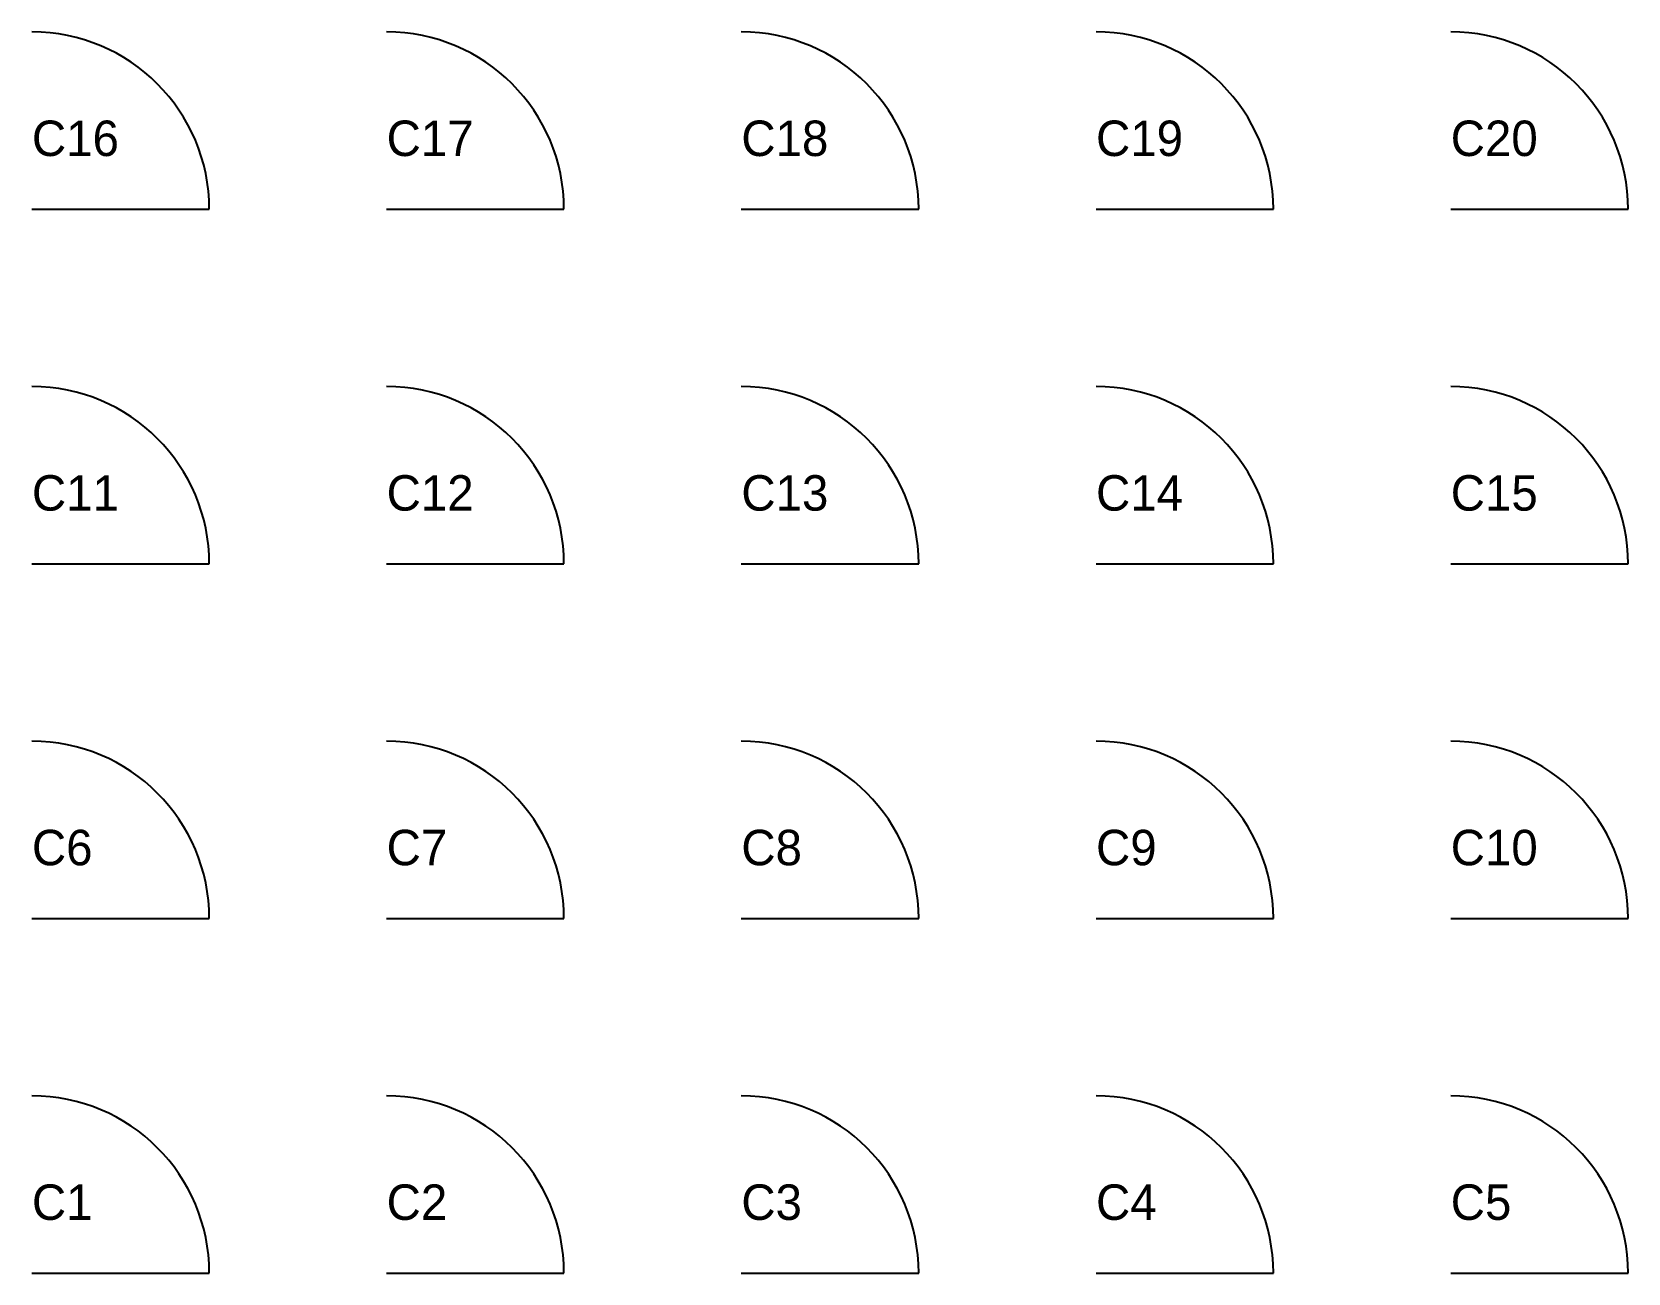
# Model space of a CAD drawing. Extents: x 0 to 9000, y 0 to 7000.
import ezdxf

# ---------------------------------------------------------------- set-up
doc = ezdxf.new("R2010")
doc.units = 0

# ---------------------------------------------------------------- blocks, each defined once
blk = doc.blocks.new('CUA')
blk.add_line((0, 0), (1000, 0))
blk.add_arc((0, 0), 1000, 0, 90)
blk.add_attdef('MA', (0, 300), '', height=200)

msp = doc.modelspace()

# ---------------------------------------------------------------- block references
ref = msp.add_blockref('CUA', (0, 6000))
ref.add_attrib('MA', 'C1', (0, 300), dxfattribs={"height": 200})
ref.add_attrib('MA', 'C16', (0, 6300), dxfattribs={"height": 200})
ref = msp.add_blockref('CUA', (2000, 6000))
ref.add_attrib('MA', 'C1', (0, 300), dxfattribs={"height": 200})
ref.add_attrib('MA', 'C17', (2000, 6300), dxfattribs={"height": 200})
ref = msp.add_blockref('CUA', (4000, 6000))
ref.add_attrib('MA', 'C1', (0, 300), dxfattribs={"height": 200})
ref.add_attrib('MA', 'C18', (4000, 6300), dxfattribs={"height": 200})
ref = msp.add_blockref('CUA', (6000, 6000))
ref.add_attrib('MA', 'C1', (0, 300), dxfattribs={"height": 200})
ref.add_attrib('MA', 'C19', (6000, 6300), dxfattribs={"height": 200})
ref = msp.add_blockref('CUA', (8000, 6000))
ref.add_attrib('MA', 'C1', (0, 300), dxfattribs={"height": 200})
ref.add_attrib('MA', 'C20', (8000, 6300), dxfattribs={"height": 200})
ref = msp.add_blockref('CUA', (0, 4000))
ref.add_attrib('MA', 'C1', (0, 300), dxfattribs={"height": 200})
ref.add_attrib('MA', 'C11', (0, 4300), dxfattribs={"height": 200})
ref = msp.add_blockref('CUA', (2000, 4000))
ref.add_attrib('MA', 'C1', (0, 300), dxfattribs={"height": 200})
ref.add_attrib('MA', 'C12', (2000, 4300), dxfattribs={"height": 200})
ref = msp.add_blockref('CUA', (4000, 4000))
ref.add_attrib('MA', 'C1', (0, 300), dxfattribs={"height": 200})
ref.add_attrib('MA', 'C13', (4000, 4300), dxfattribs={"height": 200})
ref = msp.add_blockref('CUA', (6000, 4000))
ref.add_attrib('MA', 'C1', (0, 300), dxfattribs={"height": 200})
ref.add_attrib('MA', 'C14', (6000, 4300), dxfattribs={"height": 200})
ref = msp.add_blockref('CUA', (8000, 4000))
ref.add_attrib('MA', 'C1', (0, 300), dxfattribs={"height": 200})
ref.add_attrib('MA', 'C15', (8000, 4300), dxfattribs={"height": 200})
ref = msp.add_blockref('CUA', (0, 2000))
ref.add_attrib('MA', 'C1', (0, 300), dxfattribs={"height": 200})
ref.add_attrib('MA', 'C6', (0, 2300), dxfattribs={"height": 200})
ref = msp.add_blockref('CUA', (2000, 2000))
ref.add_attrib('MA', 'C1', (0, 300), dxfattribs={"height": 200})
ref.add_attrib('MA', 'C7', (2000, 2300), dxfattribs={"height": 200})
ref = msp.add_blockref('CUA', (4000, 2000))
ref.add_attrib('MA', 'C1', (0, 300), dxfattribs={"height": 200})
ref.add_attrib('MA', 'C8', (4000, 2300), dxfattribs={"height": 200})
ref = msp.add_blockref('CUA', (6000, 2000))
ref.add_attrib('MA', 'C1', (0, 300), dxfattribs={"height": 200})
ref.add_attrib('MA', 'C9', (6000, 2300), dxfattribs={"height": 200})
ref = msp.add_blockref('CUA', (8000, 2000))
ref.add_attrib('MA', 'C1', (0, 300), dxfattribs={"height": 200})
ref.add_attrib('MA', 'C10', (8000, 2300), dxfattribs={"height": 200})
ref = msp.add_blockref('CUA', (0, 0))
ref.add_attrib('MA', 'C1', (0, 300), dxfattribs={"height": 200})
ref.add_attrib('MA', 'C1', (0, 300), dxfattribs={"height": 200})
ref = msp.add_blockref('CUA', (2000, 0))
ref.add_attrib('MA', 'C1', (0, 300), dxfattribs={"height": 200})
ref.add_attrib('MA', 'C2', (2000, 300), dxfattribs={"height": 200})
ref = msp.add_blockref('CUA', (4000, 0))
ref.add_attrib('MA', 'C1', (0, 300), dxfattribs={"height": 200})
ref.add_attrib('MA', 'C3', (4000, 300), dxfattribs={"height": 200})
ref = msp.add_blockref('CUA', (6000, 0))
ref.add_attrib('MA', 'C1', (0, 300), dxfattribs={"height": 200})
ref.add_attrib('MA', 'C4', (6000, 300), dxfattribs={"height": 200})
ref = msp.add_blockref('CUA', (8000, 0))
ref.add_attrib('MA', 'C1', (0, 300), dxfattribs={"height": 200})
ref.add_attrib('MA', 'C5', (8000, 300), dxfattribs={"height": 200})

doc.saveas('drawing.dxf')
